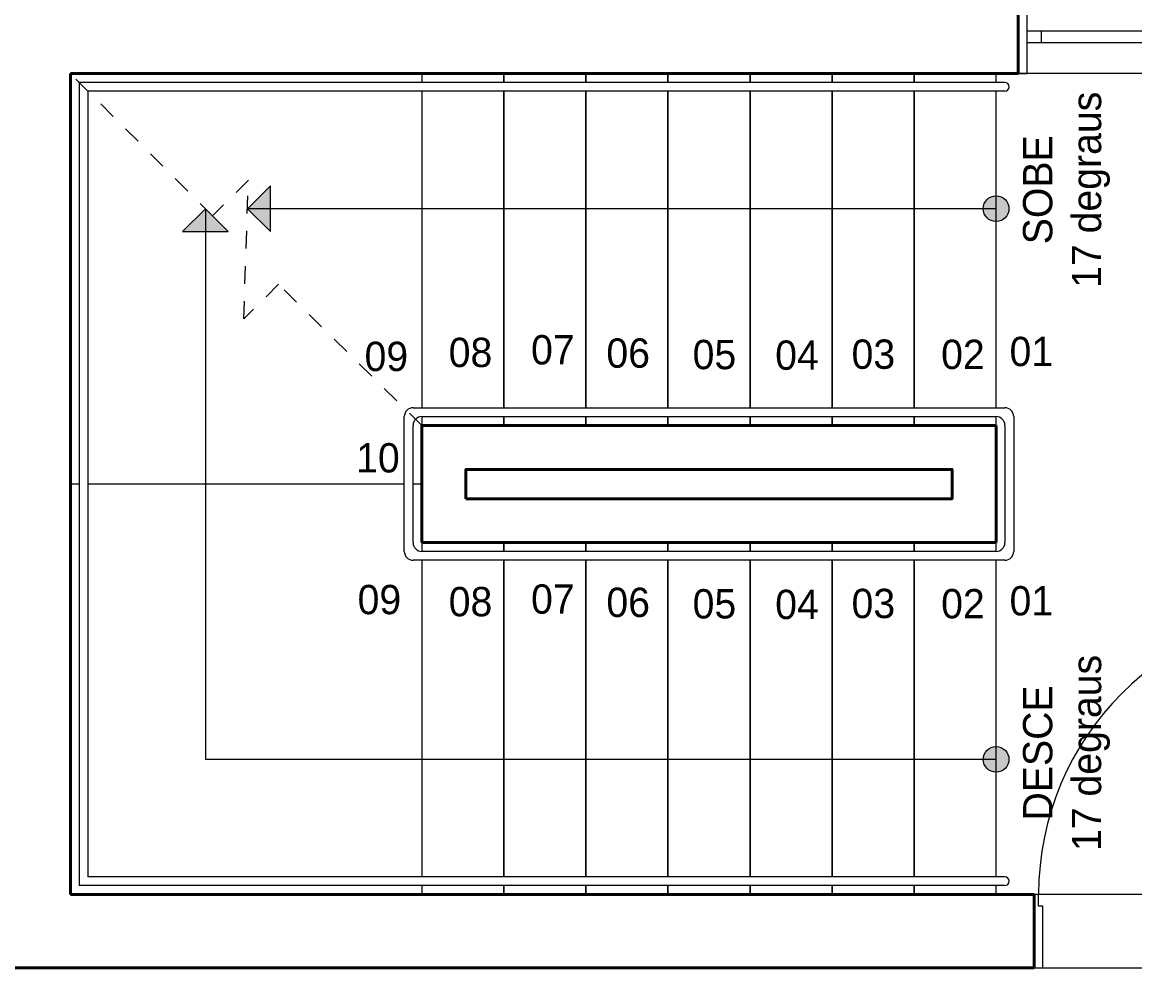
# Model space of a CAD drawing. Header units: millimetres. Extents: x 13204 to 24802, y 21209 to 40694.
# Drawn here: x 23068.6 to 23448.4, y 36395.9 to 36718.4 of the extents above; entities that cross this region are included whole.
import ezdxf

# ---------------------------------------------------------------- set-up
doc = ezdxf.new("R2010")
doc.units = ezdxf.units.MM
doc.linetypes.add('CACHE', pattern=[0.24, 0.12, -0.12])
for name, color, linetype, lineweight in [('Esquadrias', 2, 'Continuous', 20), ('Paredes', 1, 'Continuous', 40), ('PISO', 5, 'Continuous', 5), ('PROJEÇÃO', 190, 'CACHE', 0), ('TEXTO', 4, 'Continuous', 5)]:
    doc.layers.add(name, color=color, linetype=linetype, lineweight=lineweight)
doc.styles.add('LANA', font='stylu.ttf')

# ---------------------------------------------------------------- blocks, each defined once
blk = doc.blocks.new('*U26', base_point=(58999.28, 5578.06))
at = {"layer": 'Esquadrias'}
for p, q in [((58997.78, 5675.06), (58993.78, 5675.06)), ((58993.78, 5675.06), (58993.78, 5578.06)), ((58997.78, 5578.06), (58997.78, 5675.06)), ((58993.03, 5670.06), (58989.53, 5670.06)), ((58989.53, 5670.06), (58989.53, 5658.56)), ((58993.78, 5671.81), (58993.03, 5671.81)), ((58993.03, 5671.81), (58993.03, 5666.31)), ((58997.78, 5671.81), (58998.53, 5671.81)), ((58998.53, 5671.81), (58998.53, 5666.31)), ((58998.53, 5670.06), (59002.03, 5670.06)), ((59002.03, 5670.06), (59002.03, 5658.56)), ((58990.28, 5658.56), (58990.28, 5668.06)), ((58990.28, 5668.06), (58993.03, 5668.06)), ((58993.03, 5666.31), (58993.78, 5666.31)), ((58998.53, 5666.31), (58997.78, 5666.31)), ((59001.28, 5668.06), (58998.53, 5668.06)), ((59001.28, 5658.56), (59001.28, 5668.06)), ((58989.53, 5658.56), (58990.28, 5658.56)), ((59002.03, 5658.56), (59001.28, 5658.56)), ((58900.78, 5578.06), (58899.28, 5578.06)), ((58900.78, 5574.06), (58900.78, 5578.06)), ((58993.78, 5578.06), (58997.78, 5578.06)), ((58997.78, 5578.06), (58999.28, 5578.06)), ((58997.78, 5574.06), (58997.78, 5578.06)), ((58902.28, 5574.06), (58900.78, 5574.06)), ((58902.28, 5553.06), (58902.28, 5574.06)), ((58996.28, 5553.06), (58996.28, 5574.06)), ((58996.28, 5574.06), (58997.78, 5574.06)), ((58899.28, 5553.06), (58902.28, 5553.06)), ((58999.28, 5553.06), (58996.28, 5553.06))]:
    blk.add_line(p, q, dxfattribs=at)
at = {"layer": 'Esquadrias', "color": 0}
blk.add_arc((58997.78, 5578.06), 97, 90, 180, dxfattribs=at)
blk = doc.blocks.new('*U61', base_point=(58349.85, 5643.23))
at = {"layer": 'Esquadrias'}
for p, q in [((58292.85, 5643.23), (58289.85, 5643.23)), ((58292.85, 5618.23), (58292.85, 5643.23)), ((58346.85, 5643.23), (58349.85, 5643.23)), ((58346.85, 5618.23), (58346.85, 5643.23)), ((58346.85, 5632.73), (58292.85, 5632.73)), ((58297.85, 5628.73), (58297.85, 5632.73)), ((58341.85, 5628.73), (58341.85, 5632.73)), ((58346.85, 5628.73), (58292.85, 5628.73)), ((58289.85, 5618.23), (58292.85, 5618.23)), ((58349.85, 5618.23), (58346.85, 5618.23))]:
    blk.add_line(p, q, dxfattribs=at)
at = {"layer": 'Esquadrias', "color": 0}
for p, q in [((58346.85, 5643.23), (58292.85, 5643.23)), ((58289.85, 5618.23), (58289.85, 5618.23)), ((58349.85, 5618.23), (58289.85, 5618.23)), ((58349.85, 5618.23), (58349.85, 5618.23))]:
    blk.add_line(p, q, dxfattribs=at)

msp = doc.modelspace()

# ---------------------------------------------------------------- hatches: boundary and pattern name
at = {"layer": 'TEXTO'}
for points in [[(23153.35, 36662.6), (23145.54, 36654.79), (23153.35, 36646.98)], [(23138.97, 36646.98), (23131.15, 36654.79), (23123.34, 36646.98)]]:
    msp.add_hatch(color=256, dxfattribs=at).paths.add_polyline_path(points)
h = msp.add_hatch(color=256, dxfattribs=at)
edge = h.paths.add_edge_path()
edge.add_arc((23401.07, 36654.79), 4.39, 0, 360)
h = msp.add_hatch(color=256, dxfattribs=at)
edge = h.paths.add_edge_path()
edge.add_arc((23401.07, 36466.95), 4.39, 0, 360)

# ---------------------------------------------------------------- linework, layer by layer
at = {"layer": 'Esquadrias'}
for p, q in [((23088.07, 36560.87), (23085.07, 36560.87)), ((23199.07, 36560.87), (23091.07, 36560.87)), ((23205.07, 36560.87), (23202.07, 36560.87))]:
    msp.add_line(p, q, dxfattribs=at)
for points in [[(23233.07, 36700.87), (23205.07, 36700.87), (23205.07, 36697.87)], [(23233.07, 36697.87), (23233.07, 36700.87)], [(23261.07, 36700.87), (23233.07, 36700.87), (23233.07, 36697.87)], [(23261.07, 36697.87), (23261.07, 36700.87)], [(23289.07, 36700.87), (23261.07, 36700.87), (23261.07, 36697.87)], [(23289.07, 36697.87), (23289.07, 36700.87)], [(23317.07, 36700.87), (23289.07, 36700.87), (23289.07, 36697.87)], [(23317.07, 36697.87), (23317.07, 36700.87)], [(23345.07, 36700.87), (23317.07, 36700.87), (23317.07, 36697.87)], [(23345.07, 36697.87), (23345.07, 36700.87)], [(23373.07, 36700.87), (23345.07, 36700.87), (23345.07, 36697.87)], [(23373.07, 36697.87), (23373.07, 36700.87)], [(23401.07, 36700.87), (23373.07, 36700.87), (23373.07, 36697.87)], [(23401.07, 36697.87), (23401.07, 36700.87)], [(23205.07, 36694.87), (23205.07, 36586.87)], [(23233.07, 36586.87), (23233.07, 36694.87)], [(23233.07, 36694.87), (23233.07, 36586.87)], [(23261.07, 36586.87), (23261.07, 36694.87)], [(23261.07, 36694.87), (23261.07, 36586.87)], [(23289.07, 36586.87), (23289.07, 36694.87)], [(23289.07, 36694.87), (23289.07, 36586.87)], [(23317.07, 36586.87), (23317.07, 36694.87)], [(23317.07, 36694.87), (23317.07, 36586.87)], [(23345.07, 36586.87), (23345.07, 36694.87)], [(23345.07, 36694.87), (23345.07, 36586.87)], [(23373.07, 36586.87), (23373.07, 36694.87)], [(23373.07, 36694.87), (23373.07, 36586.87)], [(23401.07, 36586.87), (23401.07, 36694.87)], [(23205.07, 36583.87), (23205.07, 36580.87), (23233.07, 36580.87), (23233.07, 36583.87)], [(23233.07, 36583.87), (23233.07, 36580.87), (23261.07, 36580.87), (23261.07, 36583.87)], [(23261.07, 36583.87), (23261.07, 36580.87), (23289.07, 36580.87), (23289.07, 36583.87)], [(23289.07, 36583.87), (23289.07, 36580.87), (23317.07, 36580.87), (23317.07, 36583.87)], [(23317.07, 36583.87), (23317.07, 36580.87), (23345.07, 36580.87), (23345.07, 36583.87)], [(23345.07, 36583.87), (23345.07, 36580.87), (23373.07, 36580.87), (23373.07, 36583.87)], [(23373.07, 36583.87), (23373.07, 36580.87), (23401.07, 36580.87), (23401.07, 36583.87)], [(23233.07, 36540.87), (23205.07, 36540.87), (23205.07, 36537.87)], [(23233.07, 36537.87), (23233.07, 36540.87)], [(23261.07, 36540.87), (23233.07, 36540.87), (23233.07, 36537.87)], [(23261.07, 36537.87), (23261.07, 36540.87)], [(23289.07, 36540.87), (23261.07, 36540.87), (23261.07, 36537.87)], [(23289.07, 36537.87), (23289.07, 36540.87)], [(23317.07, 36540.87), (23289.07, 36540.87), (23289.07, 36537.87)], [(23317.07, 36537.87), (23317.07, 36540.87)], [(23345.07, 36540.87), (23317.07, 36540.87), (23317.07, 36537.87)], [(23345.07, 36537.87), (23345.07, 36540.87)], [(23373.07, 36540.87), (23345.07, 36540.87), (23345.07, 36537.87)], [(23373.07, 36537.87), (23373.07, 36540.87)], [(23401.07, 36540.87), (23373.07, 36540.87), (23373.07, 36537.87)], [(23401.07, 36537.87), (23401.07, 36540.87)], [(23205.07, 36534.87), (23205.07, 36426.87)], [(23233.07, 36426.87), (23233.07, 36534.87)], [(23233.07, 36534.87), (23233.07, 36426.87)], [(23261.07, 36426.87), (23261.07, 36534.87)], [(23261.07, 36534.87), (23261.07, 36426.87)], [(23289.07, 36426.87), (23289.07, 36534.87)], [(23289.07, 36534.87), (23289.07, 36426.87)], [(23317.07, 36426.87), (23317.07, 36534.87)], [(23317.07, 36534.87), (23317.07, 36426.87)], [(23345.07, 36426.87), (23345.07, 36534.87)], [(23345.07, 36534.87), (23345.07, 36426.87)], [(23373.07, 36426.87), (23373.07, 36534.87)], [(23373.07, 36534.87), (23373.07, 36426.87)], [(23401.07, 36426.87), (23401.07, 36534.87)], [(23205.07, 36423.87), (23205.07, 36420.87), (23233.07, 36420.87), (23233.07, 36423.87)], [(23233.07, 36423.87), (23233.07, 36420.87), (23261.07, 36420.87), (23261.07, 36423.87)], [(23261.07, 36423.87), (23261.07, 36420.87), (23289.07, 36420.87), (23289.07, 36423.87)], [(23289.07, 36423.87), (23289.07, 36420.87), (23317.07, 36420.87), (23317.07, 36423.87)], [(23317.07, 36423.87), (23317.07, 36420.87), (23345.07, 36420.87), (23345.07, 36423.87)], [(23345.07, 36423.87), (23345.07, 36420.87), (23373.07, 36420.87), (23373.07, 36423.87)], [(23373.07, 36423.87), (23373.07, 36420.87), (23401.07, 36420.87), (23401.07, 36423.87)]]:
    msp.add_lwpolyline(points, dxfattribs=at)
at = {"layer": 'Paredes'}
for p, q in [((23408.62, 36725.87), (23408.62, 36700.87)), ((23085.07, 36700.87), (23085.07, 36420.87)), ((23408.62, 36700.87), (23085.07, 36700.87)), ((23205.07, 36540.87), (23205.07, 36580.87)), ((23205.07, 36580.87), (23401.07, 36580.87)), ((23401.07, 36580.87), (23401.07, 36540.87)), ((23401.07, 36540.87), (23205.07, 36540.87)), ((23414.07, 36420.87), (23085.07, 36420.87)), ((23414.07, 36420.87), (23414.07, 36395.87)), ((23414.07, 36395.87), (23050.07, 36395.87))]:
    msp.add_line(p, q, dxfattribs=at)
msp.add_lwpolyline([(23220.07, 36555.87), (23220.07, 36565.87), (23386.07, 36565.87), (23386.07, 36555.87)], close=True, dxfattribs=at)
at = {"layer": 'PISO'}
for p, q in [((23088.07, 36697.87), (23088.07, 36423.87)), ((23404.07, 36697.87), (23088.07, 36697.87)), ((23091.07, 36694.87), (23091.07, 36426.87)), ((23404.07, 36694.87), (23091.07, 36694.87)), ((23202.07, 36586.87), (23404.07, 36586.87)), ((23199.07, 36537.87), (23199.07, 36583.87)), ((23205.07, 36583.87), (23401.07, 36583.87)), ((23407.07, 36583.87), (23407.07, 36537.87)), ((23202.07, 36540.87), (23202.07, 36580.87)), ((23404.07, 36580.87), (23404.07, 36540.87)), ((23401.07, 36537.87), (23205.07, 36537.87)), ((23404.07, 36534.87), (23202.07, 36534.87)), ((23404.07, 36426.87), (23091.07, 36426.87)), ((23404.07, 36423.87), (23088.07, 36423.87))]:
    msp.add_line(p, q, dxfattribs=at)
msp.add_lwpolyline([(23414.07, 36420.87), (23414.07, 36395.87), (23514.07, 36395.87), (23514.07, 36420.87)], close=True, dxfattribs=at)
for centre, radius, start, end in [((23404.07, 36696.37), 1.5, 270, 90), ((23202.07, 36583.87), 3, 90, 180), ((23404.07, 36583.87), 3, 0, 90), ((23205.07, 36580.87), 3, 90, 180), ((23401.07, 36580.87), 3, 0, 90), ((23205.07, 36540.87), 3, 180, 270), ((23401.07, 36540.87), 3, 270, 0), ((23202.07, 36537.87), 3, 180, 270), ((23404.07, 36537.87), 3, 270, 0), ((23404.07, 36425.37), 1.5, 270, 90)]:
    msp.add_arc(centre, radius, start, end, dxfattribs=at)
at = {"layer": 'PROJEÇÃO', "ltscale": 50}
for p, q in [((23133.63, 36652.31), (23085.07, 36700.87)), ((23145.86, 36664.55), (23133.63, 36652.31)), ((23144.28, 36617.19), (23145.86, 36664.55)), ((23156.1, 36629.01), (23144.28, 36617.19)), ((23205.07, 36580.87), (23156.1, 36629.01))]:
    msp.add_line(p, q, dxfattribs=at)
at = {"layer": 'TEXTO'}
for p, q in [((23145.54, 36654.79), (23153.35, 36662.6)), ((23153.35, 36646.98), (23153.35, 36662.6)), ((23131.15, 36654.79), (23123.34, 36646.98)), ((23131.15, 36654.79), (23138.97, 36646.98)), ((23131.15, 36654.79), (23131.15, 36466.95)), ((23401.07, 36654.79), (23145.54, 36654.79)), ((23145.54, 36654.79), (23153.35, 36646.98)), ((23123.34, 36646.98), (23138.97, 36646.98)), ((23401.07, 36466.95), (23131.15, 36466.95))]:
    msp.add_line(p, q, dxfattribs=at)
for centre in [(23401.07, 36654.79), (23401.07, 36466.95)]:
    msp.add_circle(centre, 4.39, dxfattribs=at)

# ---------------------------------------------------------------- block references
at = {"layer": 'Esquadrias', "color": 5}
for name, p in [('*U61', (23468.62, 36725.87)), ('*U26', (23514.07, 36420.87))]:
    msp.add_blockref(name, p, dxfattribs=at)

# ---------------------------------------------------------------- texts
at = {"layer": 'TEXTO', "char_height": 10, "width": 175.9752, "attachment_point": 5, "rotation": 90, "style": 'LANA'}
for s, insert in [('SOBE\\P17 degraus', (23425.1, 36661.23)), ('DESCE\\P17 degraus', (23425.1, 36469.13))]:
    msp.add_mtext(s, dxfattribs=dict(at, insert=insert))
at = {"layer": 'TEXTO', "char_height": 10, "width": 175.9752, "attachment_point": 5, "style": 'LANA'}
for s, insert in [('07', (23249.77, 36606.59)), ('09', (23192.93, 36604.33)), ('08', (23221.66, 36605.7)), ('06', (23275.48, 36605.47)), ('05', (23304.92, 36604.97)), ('04', (23333.1, 36604.76)), ('03', (23359.17, 36605.09)), ('02', (23389.75, 36605.02)), ('01', (23413.1, 36606.01)), ('10', (23190.06, 36569.74)), ('09', (23190.56, 36521.39)), ('08', (23221.66, 36520.68)), ('07', (23249.77, 36521.56)), ('06', (23275.48, 36520.44)), ('05', (23304.92, 36519.94)), ('04', (23333.1, 36519.74)), ('03', (23359.17, 36520.06)), ('02', (23389.75, 36519.99)), ('01', (23413.1, 36520.98))]:
    msp.add_mtext(s, dxfattribs=dict(at, insert=insert))

doc.saveas('drawing.dxf')
